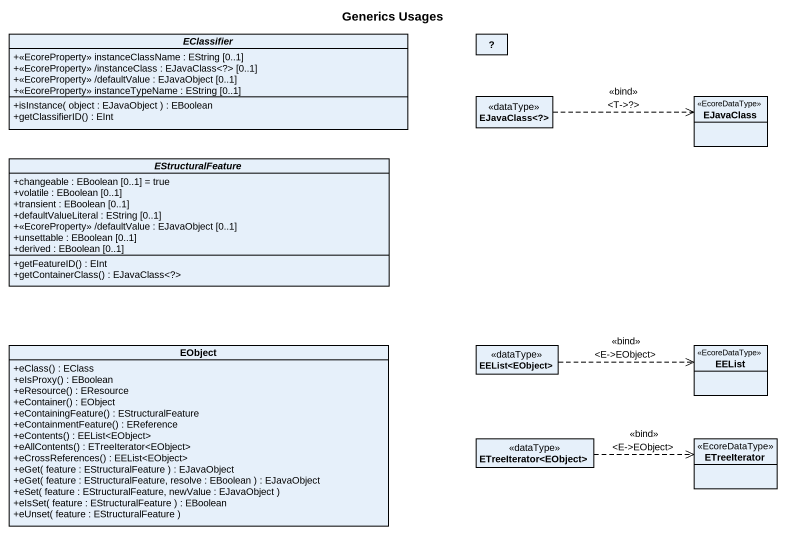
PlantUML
@startuml
title Generics Usages
hide circle
hide empty members
skinparam classAttributeIconSize 0
abstract class EClassifier {
  +<<EcoreProperty>> instanceClassName : EString [0..1]
  +<<EcoreProperty>> /instanceClass : EJavaClass<?> [0..1]
  +<<EcoreProperty>> /defaultValue : EJavaObject [0..1]
  +<<EcoreProperty>> instanceTypeName : EString [0..1]
  +isInstance( object : EJavaObject ) : EBoolean
  +getClassifierID() : EInt
}
class "?" as class1
class "EJavaClass<?>" as EJavaClass <<dataType>>
class "EJavaClass" as EJavaClass_2 <<EcoreDataType>>
abstract class EStructuralFeature {
  +changeable : EBoolean [0..1] = true
  +volatile : EBoolean [0..1]
  +transient : EBoolean [0..1]
  +defaultValueLiteral : EString [0..1]
  +<<EcoreProperty>> /defaultValue : EJavaObject [0..1]
  +unsettable : EBoolean [0..1]
  +derived : EBoolean [0..1]
  +getFeatureID() : EInt
  +getContainerClass() : EJavaClass<?>
}
class EObject {
  +eClass() : EClass
  +eIsProxy() : EBoolean
  +eResource() : EResource
  +eContainer() : EObject
  +eContainingFeature() : EStructuralFeature
  +eContainmentFeature() : EReference
  +eContents() : EEList<EObject>
  +eAllContents() : ETreeIterator<EObject>
  +eCrossReferences() : EEList<EObject>
  +eGet( feature : EStructuralFeature ) : EJavaObject
  +eGet( feature : EStructuralFeature, resolve : EBoolean ) : EJavaObject
  +eSet( feature : EStructuralFeature, newValue : EJavaObject )
  +eIsSet( feature : EStructuralFeature ) : EBoolean
  +eUnset( feature : EStructuralFeature )
}
class "EEList<EObject>" as EEList_EObject <<dataType>>
class EEList <<EcoreDataType>>
class "ETreeIterator<EObject>" as ETreeIterator_EObject <<dataType>>
class ETreeIterator <<EcoreDataType>>
EJavaClass .right.> EJavaClass_2 : <<bind>>\n<T->?>
EEList_EObject .right.> EEList : <<bind>>\n<E->EObject>
ETreeIterator_EObject .right.> ETreeIterator : <<bind>>\n<E->EObject>
@enduml
